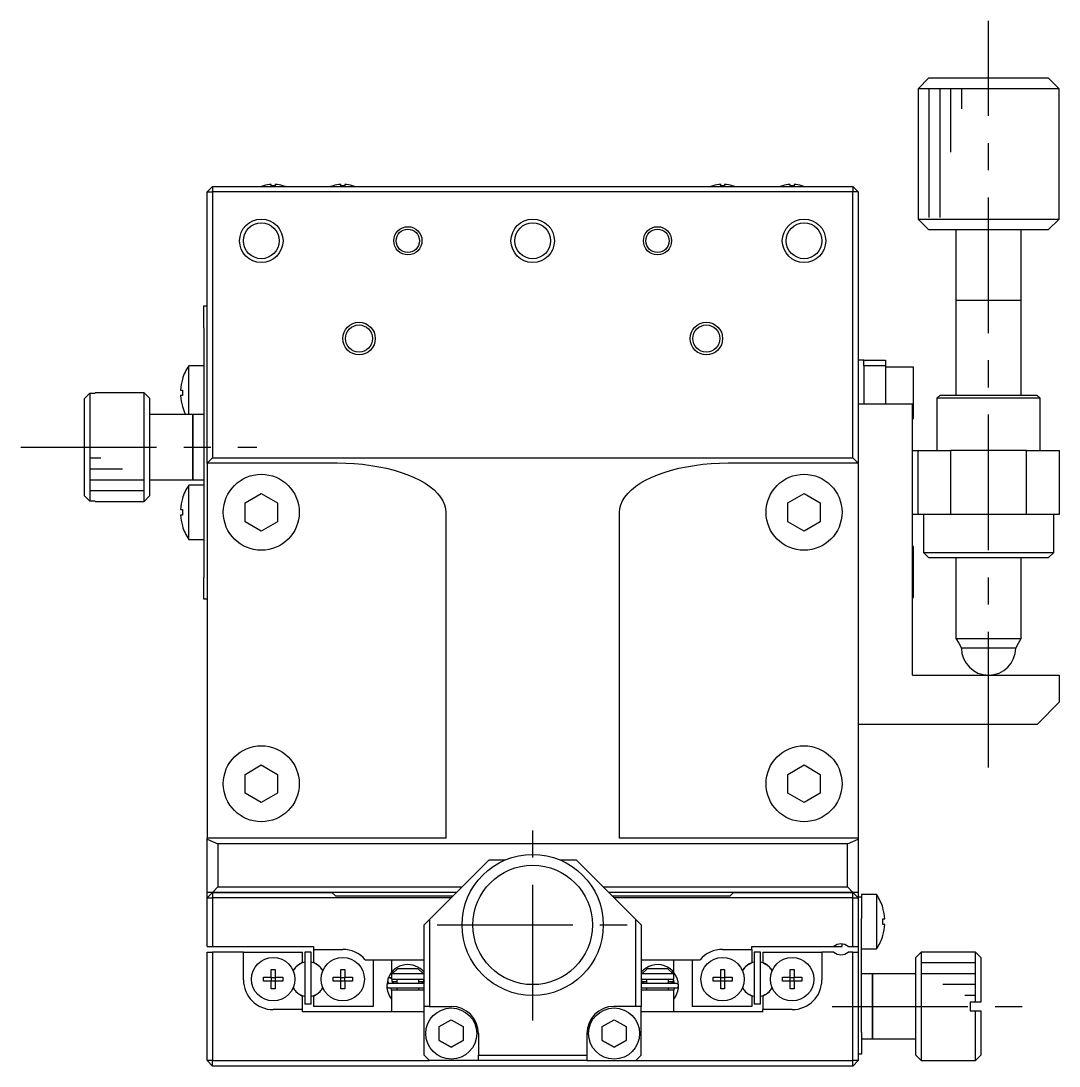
# Model space of a CAD drawing. Extents: x -216 to 381, y 30 to 513.
# Drawn here: x -36.6 to 59, y 233.8 to 330 of the extents above; entities that cross this region are included whole.
import ezdxf

# ---------------------------------------------------------------- set-up
doc = ezdxf.new("R2010")
doc.units = 0
doc.header["$LTSCALE"] = 10
doc.linetypes.add('CENTER', pattern=[2, 1.25, -0.25, 0.25, -0.25])
doc.layers.get('0').update_dxf_attribs({"linetype": 'CONTINUOUS'})
doc.layers.add('CENTER', color=1, linetype='CENTER')

msp = doc.modelspace()

# ---------------------------------------------------------------- linework, layer by layer
at = {"color": 7, "linetype": 'CONTINUOUS'}
for p, q in [((47.02723, 324.799082), (46.02723, 323.799082)), ((47.027456, 324.799082), (58.02723, 324.799082)), ((59.02723, 323.799082), (58.02723, 324.799082)), ((46.027497, 323.799082), (46.02723, 323.799082)), ((46.02723, 323.799082), (46.02723, 311.799082)), ((59.02723, 323.799082), (46.027497, 323.799082)), ((59.02723, 311.799082), (59.02723, 323.799082)), ((-18.97277, 314.799083), (-19.47277, 314.299083)), ((-18.97277, 314.799083), (40.02723, 314.799082)), ((-18.97277, 314.799083), (-18.97277, 314.299083)), ((-14.259131, 314.868604), (-14.261386, 314.873227)), ((-13.55277, 314.868604), (-13.55277, 314.988941)), ((-13.19277, 314.868604), (-13.55277, 314.868604)), ((-13.19277, 314.988941), (-13.19277, 314.868604)), ((-12.484154, 314.873227), (-12.486408, 314.868604)), ((-7.859131, 314.868604), (-7.861386, 314.873227)), ((-7.15277, 314.868604), (-7.15277, 314.988941)), ((-6.79277, 314.868604), (-7.15277, 314.868604)), ((-6.79277, 314.988941), (-6.79277, 314.868604)), ((-6.084154, 314.873227), (-6.086408, 314.868604)), ((27.140869, 314.868604), (27.138614, 314.873227)), ((27.84723, 314.868604), (27.84723, 314.988941)), ((28.20723, 314.868604), (27.84723, 314.868604)), ((28.20723, 314.988941), (28.20723, 314.868604)), ((28.915846, 314.873227), (28.913592, 314.868604)), ((33.540869, 314.868604), (33.538614, 314.873227)), ((34.24723, 314.868604), (34.24723, 314.988941)), ((34.60723, 314.868604), (34.24723, 314.868604)), ((34.60723, 314.988941), (34.60723, 314.868604)), ((35.315846, 314.873227), (35.313592, 314.868604)), ((40.02723, 314.799082), (40.02723, 314.299082)), ((40.52723, 314.299082), (40.02723, 314.799082)), ((-19.47277, 289.299083), (-19.47277, 314.299083)), ((-19.47277, 314.299083), (-18.97277, 314.299083)), ((-18.97277, 314.299083), (-18.97277, 289.799083)), ((40.02723, 314.299082), (-18.97277, 314.299083)), ((40.02723, 289.799082), (40.02723, 314.299082)), ((40.52723, 314.299082), (40.02723, 314.299082)), ((40.52723, 314.299082), (40.52723, 289.299082)), ((46.02723, 311.799082), (59.02723, 311.799082)), ((46.02723, 311.799082), (47.02723, 310.799082)), ((58.02723, 310.799082), (59.02723, 311.799082)), ((58.02723, 310.799082), (47.02723, 310.799082)), ((49.52723, 310.799082), (49.52723, 304.299082)), ((55.52723, 304.299082), (55.52723, 310.799082)), ((55.527235, 304.299082), (49.527225, 304.299082)), ((49.52723, 304.304082), (49.52723, 304.299082)), ((49.52723, 304.299082), (49.52723, 295.599102)), ((49.52723, 304.299082), (49.52723, 304.294082)), ((55.52723, 304.299082), (55.52723, 304.304082)), ((55.52723, 295.599102), (55.52723, 304.299082)), ((55.52723, 304.294082), (55.52723, 304.299082)), ((-19.77277, 303.799083), (-19.47277, 303.799083)), ((-19.77277, 301.799083), (-19.77277, 303.799083)), ((-19.77277, 301.799083), (-19.77277, 278.799083)), ((41.02723, 298.799084), (40.52723, 298.799084)), ((41.02723, 298.799084), (43.02723, 298.799082)), ((41.02723, 298.299082), (41.02723, 298.799084)), ((43.02723, 298.799082), (43.02723, 298.299082)), ((-21.164427, 293.799083), (-21.164427, 298.299083)), ((-19.77277, 298.299083), (-21.164427, 298.299083)), ((43.02723, 298.299082), (41.02723, 298.299082)), ((41.02723, 298.299082), (41.02723, 294.799082)), ((43.02723, 298.299082), (43.02723, 294.799082)), ((45.62723, 298.149082), (43.02723, 298.149082)), ((45.62723, 293.449082), (45.62723, 298.149082)), ((-21.742205, 297.061015), (-21.73535, 297.057672)), ((-21.742205, 297.061015), (-21.73535, 297.057672)), ((-30.77277, 295.281269), (-30.27277, 295.783057)), ((-30.27277, 295.783057), (-30.27277, 285.815108)), ((-30.27277, 295.783057), (-29.77277, 295.783057)), ((-29.77277, 295.783057), (-29.77277, 295.799083)), ((-25.27277, 295.799083), (-29.77277, 295.799083)), ((-25.27277, 285.799083), (-25.27277, 295.799083)), ((-24.77277, 295.299083), (-25.27277, 295.799083)), ((-21.907722, 296.059083), (-21.73535, 296.059083)), ((-21.73535, 295.539083), (-21.907722, 295.539083)), ((-21.73535, 296.059083), (-21.73535, 295.539083)), ((48.07723, 295.599082), (47.77723, 295.299082)), ((48.07723, 295.599082), (56.97723, 295.599082)), ((57.27723, 295.299082), (56.97723, 295.599082)), ((-30.77277, 286.316896), (-30.77277, 295.281269)), ((-24.77277, 295.299083), (-24.77277, 286.299083)), ((-21.73535, 294.540493), (-21.742205, 294.53715)), ((-21.73535, 294.540493), (-21.742205, 294.53715)), ((40.52723, 294.799082), (45.52723, 294.799082)), ((45.52723, 269.799082), (45.52723, 294.799082)), ((57.27723, 295.299082), (47.77723, 295.299082)), ((47.77723, 295.299082), (47.77723, 290.499082)), ((57.27723, 290.499082), (57.27723, 295.299082)), ((-20.77277, 293.799083), (-24.77277, 293.799083)), ((-20.77277, 287.799083), (-20.77277, 293.799083)), ((-20.77277, 293.799083), (-20.77277, 290.799083)), ((-19.77277, 293.799083), (-20.77277, 293.799083)), ((45.52723, 293.449082), (45.62723, 293.449082)), ((-20.77277, 290.799083), (-20.77277, 287.799083)), ((-18.97277, 289.799083), (-19.428496, 289.343356)), ((-18.97277, 289.799083), (40.02723, 289.799082)), ((40.482957, 289.343356), (40.02723, 289.799082)), ((45.52723, 290.499082), (46.02723, 290.499082)), ((46.02723, 284.599082), (46.02723, 290.499082)), ((46.02723, 290.499082), (49.02723, 290.499082)), ((49.02723, 290.499082), (49.02723, 284.599082)), ((56.02723, 290.499082), (49.02723, 290.499082)), ((56.02723, 284.599082), (56.02723, 290.499082)), ((56.02723, 290.499082), (59.02723, 290.499082)), ((59.02723, 290.499082), (59.02723, 284.599082)), ((-19.428496, 289.343356), (-19.47277, 289.299083)), ((-19.47277, 289.299083), (-19.47277, 254.799083)), ((-19.428496, 289.343356), (-7.47277, 289.343356)), ((-7.47277, 289.343356), (-6.688179, 289.329308)), ((-6.688179, 289.329308), (-5.908425, 289.287249)), ((-5.908425, 289.287249), (-5.138316, 289.217439)), ((-5.138316, 289.217439), (-4.3826, 289.120308)), ((-4.3826, 289.120308), (-3.645935, 288.996455)), ((-3.645935, 288.996455), (-2.932865, 288.846644)), ((-2.932865, 288.846644), (-2.247784, 288.671799)), ((23.302245, 288.671799), (23.987325, 288.846644)), ((23.987325, 288.846644), (24.700396, 288.996455)), ((24.700396, 288.996455), (25.43706, 289.120308)), ((25.43706, 289.120308), (26.192777, 289.217439)), ((26.192777, 289.217439), (26.962886, 289.287249)), ((26.962886, 289.287249), (27.742639, 289.329308)), ((27.742639, 289.329308), (28.52723, 289.343356)), ((28.52723, 289.343356), (40.482957, 289.343356)), ((40.52723, 289.299082), (40.482957, 289.343356)), ((40.52723, 289.299082), (40.52723, 254.799082)), ((-24.77277, 287.799083), (-20.77277, 287.799083)), ((-20.77277, 287.799083), (-19.77277, 287.799083)), ((-2.247784, 288.671799), (-1.594917, 288.472997)), ((-1.594917, 288.472997), (-0.978289, 288.251463)), ((-0.978289, 288.251463), (-0.401702, 288.008565)), ((-0.401702, 288.008565), (0.13129, 287.745799)), ((20.923171, 287.745799), (21.456162, 288.008565)), ((21.456162, 288.008565), (22.03275, 288.251463)), ((22.03275, 288.251463), (22.649378, 288.472997)), ((22.649378, 288.472997), (23.302245, 288.671799)), ((-21.164427, 282.299083), (-21.164427, 287.299083)), ((-19.77277, 287.299083), (-21.164427, 287.299083)), ((0.13129, 287.745799), (0.6174, 287.464785)), ((0.6174, 287.464785), (1.053632, 287.167257)), ((1.053632, 287.167257), (1.437296, 286.855048)), ((1.437296, 286.855048), (1.766026, 286.530083)), ((19.288435, 286.530083), (19.617165, 286.855048)), ((19.617165, 286.855048), (20.000829, 287.167257)), ((20.000829, 287.167257), (20.43706, 287.464785)), ((20.43706, 287.464785), (20.923171, 287.745799)), ((-30.27277, 285.815108), (-30.77277, 286.316896)), ((-25.27277, 285.799083), (-24.77277, 286.299083)), ((-21.742205, 286.061015), (-21.73535, 286.057672)), ((-21.742205, 286.061015), (-21.73535, 286.057672)), ((-15.972767, 285.665109), (-14.472767, 286.531134)), ((-14.472767, 286.531134), (-12.972767, 285.665109)), ((1.766026, 286.530083), (2.037795, 286.194365)), ((2.037795, 286.194365), (2.250929, 285.849966)), ((18.803531, 285.849965), (19.016665, 286.194365)), ((19.016665, 286.194365), (19.288435, 286.530083)), ((34.027233, 285.665109), (35.527233, 286.531134)), ((35.527233, 286.531134), (37.027233, 285.665109)), ((-29.77277, 285.815108), (-30.27277, 285.815108)), ((-29.77277, 285.799083), (-29.77277, 285.815108)), ((-29.77277, 285.799083), (-25.27277, 285.799083)), ((-21.907722, 285.059083), (-21.73535, 285.059083)), ((-21.73535, 285.059083), (-21.73535, 284.539083)), ((-15.972767, 283.933058), (-15.972767, 285.665109)), ((-12.972767, 285.665109), (-12.972767, 283.933058)), ((2.250929, 285.849966), (2.404114, 285.499007)), ((2.404114, 285.499007), (2.496404, 285.143652)), ((2.496404, 285.143652), (2.52723, 284.786094)), ((18.52723, 284.786094), (18.558057, 285.143652)), ((18.558057, 285.143652), (18.650347, 285.499007)), ((18.650347, 285.499007), (18.803531, 285.849965)), ((34.027233, 283.933058), (34.027233, 285.665109)), ((37.027233, 285.665109), (37.027233, 283.933058)), ((-21.73535, 284.539083), (-21.907722, 284.539083)), ((2.52723, 284.786094), (2.52723, 254.799083)), ((18.52723, 254.799082), (18.52723, 284.786094)), ((46.02723, 284.599082), (45.52723, 284.599082)), ((49.02723, 284.599082), (46.02723, 284.599082)), ((46.52723, 284.599082), (46.52723, 281.099082)), ((56.02723, 284.599082), (49.02723, 284.599082)), ((59.02723, 284.599082), (56.02723, 284.599082)), ((58.52723, 281.099082), (58.52723, 284.599082)), ((-21.73535, 283.540493), (-21.742205, 283.53715)), ((-21.73535, 283.540493), (-21.742205, 283.53715)), ((-14.472767, 283.067033), (-15.972767, 283.933058)), ((-12.972767, 283.933058), (-14.472767, 283.067033)), ((35.527233, 283.067033), (34.027233, 283.933058)), ((37.027233, 283.933058), (35.527233, 283.067033)), ((-21.164427, 282.299083), (-19.77277, 282.299083)), ((45.62723, 281.649082), (45.52723, 281.649082)), ((45.62723, 276.949082), (45.62723, 281.649082)), ((46.52723, 281.099082), (58.52723, 281.099082)), ((46.52723, 281.099082), (47.02723, 280.599082)), ((58.02723, 280.599082), (58.52723, 281.099082)), ((58.02723, 280.599082), (47.02723, 280.599082)), ((49.52723, 280.599082), (47.02723, 280.599082)), ((49.52723, 280.599063), (49.52723, 273.165108)), ((58.02723, 280.599082), (55.52723, 280.599082)), ((55.52723, 273.165108), (55.52723, 280.599063)), ((-19.77277, 276.799083), (-19.77277, 278.799083)), ((-19.47277, 276.799083), (-19.77277, 276.799083)), ((45.52723, 276.949082), (45.62723, 276.949082)), ((49.52723, 273.165108), (55.52723, 273.165108)), ((49.52723, 273.165108), (49.77723, 272.732095)), ((49.77723, 272.732095), (50.02723, 272.299082)), ((55.02723, 272.299082), (55.27723, 272.732095)), ((55.27723, 272.732095), (55.52723, 273.165108)), ((55.02723, 272.299082), (50.02723, 272.299082)), ((45.52723, 269.799082), (59.02723, 269.799082)), ((59.02723, 269.799082), (59.02723, 267.299082)), ((57.02723, 265.299082), (59.02723, 267.299082)), ((40.52723, 265.299082), (57.02723, 265.299082)), ((-15.972767, 260.665109), (-14.472767, 261.531134)), ((-14.472767, 261.531134), (-12.972767, 260.665109)), ((34.027233, 260.665109), (35.527233, 261.531134)), ((35.527233, 261.531134), (37.027233, 260.665109)), ((-15.972767, 258.933058), (-15.972767, 260.665109)), ((-12.972767, 260.665109), (-12.972767, 258.933058)), ((34.027233, 258.933058), (34.027233, 260.665109)), ((37.027233, 260.665109), (37.027233, 258.933058)), ((-14.472767, 258.067033), (-15.972767, 258.933058)), ((-12.972767, 258.933058), (-14.472767, 258.067033)), ((35.527233, 258.067033), (34.027233, 258.933058)), ((37.027233, 258.933058), (35.527233, 258.067033)), ((-19.47277, 254.708161), (-19.47277, 254.799083)), ((-16.472765, 254.799083), (-19.47277, 254.799083)), ((-19.47277, 254.708161), (-18.47277, 254.252435)), ((-19.47277, 249.799083), (-19.47277, 254.708161)), ((39.52723, 254.252435), (-18.47277, 254.252435)), ((-18.47277, 254.252435), (-18.47277, 250.299083)), ((-16.12277, 254.799083), (-16.472765, 254.799083)), ((2.52723, 254.799083), (-16.12277, 254.799083)), ((33.527235, 254.799082), (18.52723, 254.799082)), ((40.52723, 254.799082), (33.527235, 254.799082)), ((39.52723, 254.252435), (40.52723, 254.708161)), ((39.52723, 250.299082), (39.52723, 254.252435)), ((40.52723, 254.799082), (40.52723, 254.708161)), ((40.52723, 254.708161), (40.52723, 249.799082)), ((6.52723, 252.799082), (1.02723, 247.299083)), ((6.52723, 252.799082), (8.02723, 252.799082)), ((13.02723, 252.799082), (14.52723, 252.799082)), ((20.02723, 247.299082), (14.52723, 252.799082)), ((-18.97277, 249.799083), (-18.47277, 250.299083)), ((-18.47277, 250.299083), (4.02723, 250.299082)), ((17.02723, 250.299082), (39.52723, 250.299082)), ((39.52723, 250.299082), (40.02723, 249.799082)), ((-18.97277, 249.799083), (-19.47277, 249.299083)), ((-18.97277, 249.799083), (-19.47277, 249.799083)), ((-19.47277, 249.299083), (-19.47277, 249.799083)), ((-19.47277, 249.299083), (-18.97277, 249.299083)), ((-19.47277, 244.799083), (-19.47277, 249.299083)), ((-18.97277, 249.799083), (-18.97277, 249.299083)), ((-18.97277, 249.799083), (-7.97277, 249.799083)), ((-7.97277, 249.799083), (-18.97277, 249.799083)), ((-18.97277, 249.299083), (-18.97277, 244.799083)), ((3.02723, 249.299083), (-18.97277, 249.299083)), ((-7.62277, 249.449083), (-7.97277, 249.799083)), ((3.52723, 249.799083), (-7.97277, 249.799083)), ((3.17723, 249.449083), (-7.62277, 249.449083)), ((29.02723, 249.799082), (17.52723, 249.799082)), ((28.67723, 249.449082), (17.87723, 249.449082)), ((40.02723, 249.299082), (18.02723, 249.299082)), ((29.02723, 249.799082), (28.67723, 249.449082)), ((29.02723, 249.799082), (40.02723, 249.799082)), ((40.02723, 249.799082), (29.02723, 249.799082)), ((40.02723, 249.299082), (40.02723, 249.799082)), ((40.52723, 249.299082), (40.02723, 249.799082)), ((40.52723, 249.799082), (40.02723, 249.799082)), ((40.02723, 244.799082), (40.02723, 249.299082)), ((40.02723, 249.299082), (40.52723, 249.299082)), ((40.52723, 249.799082), (40.52723, 249.399082)), ((40.52723, 249.399082), (40.82723, 249.399082)), ((40.52723, 249.299082), (40.52723, 249.399082)), ((40.52723, 249.299082), (40.52723, 244.799082)), ((40.82723, 249.599082), (40.82723, 249.399082)), ((42.218888, 249.599082), (40.82723, 249.599082)), ((40.82723, 249.399082), (40.82723, 247.399082)), ((42.218888, 249.599082), (42.218888, 244.599082)), ((42.789811, 248.357672), (42.796666, 248.361015)), ((40.82723, 236.899082), (40.82723, 247.399082)), ((0.52723, 246.799083), (1.02723, 247.299083)), ((0.52723, 239.299083), (0.52723, 246.799083)), ((1.02723, 247.299083), (1.02723, 239.299083)), ((20.02723, 239.299082), (20.02723, 247.299082)), ((20.02723, 247.299082), (20.52723, 246.799082)), ((20.52723, 246.799082), (20.52723, 239.299082)), ((42.789811, 246.839082), (42.789811, 247.359082)), ((42.789811, 247.359082), (42.962183, 247.359082)), ((42.962183, 246.839082), (42.789811, 246.839082)), ((42.796666, 245.83715), (42.789811, 245.840493)), ((-19.47277, 244.799083), (-18.97277, 244.799083)), ((-18.97277, 244.799083), (-9.67277, 244.799083)), ((-9.67277, 244.799083), (-9.67277, 244.549083)), ((-9.67277, 244.549083), (-6.97277, 244.549083)), ((-9.67277, 244.549083), (-9.67277, 243.349888)), ((28.02723, 244.549082), (30.72723, 244.549082)), ((30.72723, 244.549082), (30.72723, 244.799082)), ((30.72723, 244.799082), (38.265792, 244.799082)), ((30.72723, 244.549082), (30.72723, 243.349888)), ((38.266318, 244.799083), (39.02723, 244.799083)), ((39.02723, 244.799083), (39.02723, 245.04407)), ((39.588668, 244.799082), (40.02723, 244.799082)), ((40.02723, 244.799082), (40.52723, 244.799082)), ((40.52723, 244.799082), (40.52723, 244.299082)), ((40.82723, 244.599082), (42.218888, 244.599082)), ((-19.47277, 234.299083), (-19.47277, 244.299083)), ((-19.47277, 244.299083), (-18.97277, 244.299083)), ((-18.97277, 244.299083), (-18.97277, 234.299083)), ((-16.12277, 244.299083), (-18.97277, 244.299083)), ((-16.12277, 241.749083), (-16.12277, 244.299083)), ((-16.12277, 244.299083), (-10.67277, 244.299083)), ((-10.67277, 243.349888), (-10.67277, 244.299083)), ((-10.47277, 244.299083), (-10.47277, 239.499083)), ((-9.87277, 244.299083), (-10.47277, 244.299083)), ((-9.87277, 239.499083), (-9.87277, 244.299083)), ((-4.893707, 243.599083), (0.52723, 243.599083)), ((-4.17277, 243.599083), (-4.17277, 239.299083)), ((-2.47277, 243.599083), (-2.47277, 242.435698)), ((20.52723, 243.599082), (25.948168, 243.599082)), ((23.52723, 242.435328), (23.52723, 243.599082)), ((25.22723, 243.599082), (25.22723, 239.299082)), ((30.92723, 244.299082), (30.92723, 239.499082)), ((31.52723, 244.299082), (30.92723, 244.299082)), ((31.52723, 239.499082), (31.52723, 244.299082)), ((31.72723, 244.299082), (31.72723, 243.349888)), ((31.72723, 244.299082), (37.17723, 244.299082)), ((37.17723, 244.299082), (37.17723, 241.749082)), ((38.265792, 244.299082), (37.17723, 244.299082)), ((40.02723, 244.299082), (39.588668, 244.299082)), ((40.02723, 234.299082), (40.02723, 244.299082)), ((40.02723, 244.299082), (40.52723, 244.299082)), ((40.52723, 244.299082), (40.52723, 234.299082)), ((46.32723, 244.299082), (45.82723, 243.799082)), ((45.82723, 234.799082), (45.82723, 243.799082)), ((46.32723, 244.299082), (46.32723, 234.299082)), ((51.32723, 244.299082), (46.32723, 244.299082)), ((51.32723, 239.699082), (51.32723, 244.299082)), ((51.82723, 243.799082), (51.32723, 244.299082)), ((51.82723, 243.799082), (51.82723, 239.699082)), ((-13.55277, 242.685444), (-13.19277, 242.685444)), ((-13.55277, 241.979083), (-13.55277, 242.685444)), ((-13.19277, 242.685444), (-13.19277, 241.979083)), ((-10.67277, 243.349888), (-10.932865, 243.199722)), ((-9.412675, 243.199722), (-9.67277, 243.349888)), ((-7.15277, 242.685444), (-6.79277, 242.685444)), ((-7.15277, 241.979083), (-7.15277, 242.685444)), ((-6.79277, 242.685444), (-6.79277, 241.979083)), ((-2.418453, 242.299083), (-1.889285, 242.799083)), ((-1.889285, 242.799083), (-0.056255, 242.799083)), ((-0.056255, 242.799083), (0.472913, 242.299083)), ((20.581547, 242.299082), (21.110715, 242.799082)), ((21.110715, 242.799082), (22.943745, 242.799082)), ((22.943745, 242.799082), (23.472913, 242.299082)), ((27.84723, 242.685444), (28.20723, 242.685444)), ((27.84723, 241.979082), (27.84723, 242.685444)), ((28.20723, 242.685444), (28.20723, 241.979082)), ((30.467135, 243.199722), (30.72723, 243.349888)), ((31.72723, 243.349888), (31.987325, 243.199722)), ((34.24723, 242.685444), (34.60723, 242.685444)), ((34.24723, 241.979082), (34.24723, 242.685444)), ((34.60723, 242.685444), (34.60723, 241.979082)), ((-14.259131, 241.619083), (-14.259131, 241.979083)), ((-14.259131, 241.979083), (-13.55277, 241.979083)), ((-13.55277, 241.619083), (-14.259131, 241.619083)), ((-13.542398, 241.96871), (-13.55277, 241.979083)), ((-13.542398, 241.629455), (-13.55277, 241.619083)), ((-13.55277, 240.912721), (-13.55277, 241.619083)), ((-13.542398, 241.629455), (-13.542398, 241.96871)), ((-13.542398, 241.96871), (-13.203142, 241.96871)), ((-13.203142, 241.629455), (-13.542398, 241.629455)), ((-13.203142, 241.96871), (-13.19277, 241.979083)), ((-13.203142, 241.96871), (-13.203142, 241.629455)), ((-13.203142, 241.629455), (-13.19277, 241.619083)), ((-13.19277, 241.979083), (-12.486408, 241.979083)), ((-12.486408, 241.619083), (-13.19277, 241.619083)), ((-13.19277, 241.619083), (-13.19277, 240.912721)), ((-12.486408, 241.979083), (-12.486408, 241.619083)), ((-7.859131, 241.619083), (-7.859131, 241.979083)), ((-7.859131, 241.979083), (-7.15277, 241.979083)), ((-7.15277, 241.619083), (-7.859131, 241.619083)), ((-7.142398, 241.96871), (-7.15277, 241.979083)), ((-7.142398, 241.629455), (-7.15277, 241.619083)), ((-7.15277, 240.912721), (-7.15277, 241.619083)), ((-7.142398, 241.629455), (-7.142398, 241.96871)), ((-7.142398, 241.96871), (-6.803142, 241.96871)), ((-6.803142, 241.629455), (-7.142398, 241.629455)), ((-6.803142, 241.96871), (-6.79277, 241.979083)), ((-6.803142, 241.96871), (-6.803142, 241.629455)), ((-6.803142, 241.629455), (-6.79277, 241.619083)), ((-6.79277, 241.979083), (-6.086408, 241.979083)), ((-6.79277, 241.619083), (-6.79277, 240.912721)), ((-6.086408, 241.619083), (-6.79277, 241.619083)), ((-6.086408, 241.979083), (-6.086408, 241.619083)), ((-2.780466, 241.914129), (-2.916425, 241.226675)), ((-2.815275, 241.732967), (-2.816355, 241.698741)), ((-2.816355, 241.698741), (-2.815723, 241.664505)), ((-2.815723, 241.664505), (-2.81338, 241.630342)), ((-2.812486, 241.767099), (-2.815275, 241.732967)), ((-2.81338, 241.630342), (-2.809333, 241.596336)), ((-2.807994, 241.801054), (-2.812486, 241.767099)), ((-2.809333, 241.596336), (-2.803592, 241.56257)), ((-2.801809, 241.834749), (-2.807994, 241.801054)), ((-2.793945, 241.8681), (-2.801809, 241.834749)), ((-2.784423, 241.901027), (-2.793945, 241.8681)), ((-2.773264, 241.933447), (-2.784423, 241.901027)), ((-2.76121, 241.963614), (-2.773264, 241.933447)), ((-2.760787, 241.964343), (-2.76121, 241.963614)), ((-2.75742, 241.966382), (-2.760787, 241.964343)), ((-2.7474, 241.992774), (-2.759216, 241.96578)), ((-2.755188, 241.966874), (-2.75742, 241.966382)), ((-2.756388, 241.972479), (-2.53297, 241.904778)), ((-2.750767, 241.967203), (-2.755188, 241.966874)), ((-2.745222, 241.966999), (-2.750767, 241.967203)), ((-2.738591, 241.966262), (-2.745222, 241.966999)), ((-2.730917, 241.964999), (-2.738591, 241.966262)), ((-2.722252, 241.963216), (-2.730917, 241.964999)), ((-2.712654, 241.960926), (-2.722252, 241.963216)), ((-2.702186, 241.958145), (-2.712654, 241.960926)), ((-2.690917, 241.95489), (-2.702186, 241.958145)), ((-2.678923, 241.951184), (-2.690917, 241.95489)), ((-2.666284, 241.94705), (-2.678923, 241.951184)), ((-2.653083, 241.942518), (-2.666284, 241.94705)), ((-2.639409, 241.937615), (-2.653083, 241.942518)), ((-2.625353, 241.932376), (-2.639409, 241.937615)), ((-2.611007, 241.926836), (-2.625353, 241.932376)), ((-2.596467, 241.92103), (-2.611007, 241.926836)), ((-2.581831, 241.914998), (-2.596467, 241.92103)), ((-2.567195, 241.908779), (-2.581831, 241.914998)), ((-2.552656, 241.902416), (-2.567195, 241.908779)), ((-2.538313, 241.89595), (-2.552656, 241.902416)), ((-2.524259, 241.889424), (-2.538313, 241.89595)), ((-2.53297, 241.904778), (-2.472767, 241.874587)), ((-2.510588, 241.882883), (-2.524259, 241.889424)), ((-2.497392, 241.876369), (-2.510588, 241.882883)), ((-2.484758, 241.869925), (-2.497392, 241.876369)), ((-2.47277, 241.863595), (-2.484758, 241.869925)), ((-2.418453, 242.299083), (-2.47277, 242.299083)), ((-2.47277, 242.299083), (-2.47277, 241.799083)), ((-2.47277, 241.799083), (0.52723, 241.799083)), ((-2.426331, 241.699023), (-2.425703, 241.714088)), ((-2.426189, 241.68395), (-2.426331, 241.699023)), ((-2.425278, 241.668906), (-2.426189, 241.68395)), ((-2.425703, 241.714088), (-2.424305, 241.729103)), ((-2.423599, 241.653933), (-2.425278, 241.668906)), ((-2.424305, 241.729103), (-2.422141, 241.744028)), ((-2.42116, 241.639069), (-2.423599, 241.653933)), ((-2.422141, 241.744028), (-2.419218, 241.758825)), ((-2.417969, 241.624353), (-2.42116, 241.639069)), ((-2.419218, 241.758825), (-2.415543, 241.773455)), ((0.472913, 242.299083), (-2.418453, 242.299083)), ((-2.414033, 241.609823), (-2.417969, 241.624353)), ((-2.415543, 241.773455), (-2.411127, 241.787878)), ((-2.409367, 241.595516), (-2.414033, 241.609823)), ((-2.411127, 241.787878), (-2.405982, 241.802057)), ((-2.410964, 241.599083), (-1.97277, 241.599083)), ((-2.410964, 241.599083), (-1.97277, 241.599083)), ((-2.403984, 241.581469), (-2.409367, 241.595516)), ((-2.405982, 241.802057), (-2.402575, 241.810378)), ((-1.97277, 241.799083), (-1.97277, 241.394083)), ((0.02723, 241.394083), (0.02723, 241.799083)), ((0.02723, 241.599083), (0.465413, 241.599083)), ((0.02723, 241.599083), (0.465414, 241.599083)), ((0.461524, 241.589241), (0.45581, 241.575283)), ((0.457036, 241.810378), (0.462802, 241.795833)), ((0.466522, 241.603472), (0.461524, 241.589241)), ((0.46244, 241.79924), (0.527516, 241.610718)), ((0.462802, 241.795833), (0.467617, 241.781572)), ((0.47079, 241.61794), (0.466522, 241.603472)), ((0.467617, 241.781572), (0.471703, 241.767079)), ((0.474316, 241.632606), (0.47079, 241.61794)), ((0.471703, 241.767079), (0.475046, 241.752393)), ((0.52723, 242.299083), (0.472913, 242.299083)), ((0.477089, 241.647432), (0.474316, 241.632606)), ((0.475046, 241.752393), (0.477636, 241.737551)), ((0.479102, 241.66238), (0.477089, 241.647432)), ((0.477636, 241.737551), (0.479467, 241.722592)), ((0.480348, 241.67741), (0.479102, 241.66238)), ((0.479467, 241.722592), (0.480531, 241.707556)), ((0.480825, 241.692482), (0.480348, 241.67741)), ((0.480531, 241.707556), (0.480825, 241.692482)), ((20.581547, 242.299082), (20.52723, 242.299082)), ((20.52723, 241.799082), (23.52723, 241.799082)), ((20.573669, 241.699023), (20.574297, 241.714088)), ((20.573811, 241.68395), (20.573669, 241.699023)), ((20.574722, 241.668906), (20.573811, 241.68395)), ((20.574297, 241.714088), (20.575695, 241.729102)), ((20.576401, 241.653933), (20.574722, 241.668906)), ((20.575695, 241.729102), (20.577859, 241.744028)), ((20.57884, 241.639069), (20.576401, 241.653933)), ((20.577859, 241.744028), (20.580782, 241.758825)), ((20.582031, 241.624353), (20.57884, 241.639069)), ((20.580782, 241.758825), (20.584457, 241.773455)), ((23.472913, 242.299082), (20.581547, 242.299082)), ((20.585967, 241.609823), (20.582031, 241.624353)), ((20.584457, 241.773455), (20.588873, 241.787878)), ((20.590633, 241.595516), (20.585967, 241.609823)), ((20.588873, 241.787878), (20.594018, 241.802057)), ((20.589036, 241.599082), (21.02723, 241.599082)), ((20.589036, 241.599082), (21.02723, 241.599082)), ((20.596016, 241.581469), (20.590633, 241.595516)), ((20.594018, 241.802057), (20.597425, 241.810378)), ((21.02723, 241.799082), (21.02723, 241.394082)), ((23.02723, 241.394082), (23.02723, 241.799082)), ((23.02723, 241.599082), (23.465413, 241.599082)), ((23.02723, 241.599082), (23.465414, 241.599082)), ((23.461524, 241.589241), (23.45581, 241.575283)), ((23.457036, 241.810378), (23.462802, 241.795833)), ((23.466522, 241.603472), (23.461524, 241.589241)), ((23.46244, 241.79924), (23.570919, 241.394125)), ((23.462802, 241.795833), (23.467617, 241.781571)), ((23.47079, 241.61794), (23.466522, 241.603472)), ((23.467617, 241.781571), (23.471703, 241.767079)), ((23.474316, 241.632606), (23.47079, 241.61794)), ((23.471703, 241.767079), (23.475046, 241.752393)), ((23.52723, 242.299082), (23.472913, 242.299082)), ((23.477089, 241.647432), (23.474316, 241.632606)), ((23.475046, 241.752393), (23.477636, 241.737551)), ((23.479102, 241.66238), (23.477089, 241.647432)), ((23.477636, 241.737551), (23.479467, 241.722592)), ((23.480348, 241.67741), (23.479102, 241.66238)), ((23.479467, 241.722592), (23.480531, 241.707556)), ((23.480825, 241.692482), (23.480348, 241.67741)), ((23.480531, 241.707556), (23.480825, 241.692482)), ((23.52723, 241.799082), (23.52723, 242.299082)), ((23.837052, 241.906728), (23.81567, 241.963614)), ((27.140869, 241.619082), (27.140869, 241.979082)), ((27.140869, 241.979082), (27.84723, 241.979082)), ((27.84723, 241.619082), (27.140869, 241.619082)), ((27.857602, 241.96871), (27.84723, 241.979082)), ((27.857602, 241.629455), (27.84723, 241.619082)), ((27.84723, 240.912721), (27.84723, 241.619082)), ((27.857602, 241.629455), (27.857602, 241.96871)), ((27.857602, 241.96871), (28.196858, 241.96871)), ((28.196858, 241.629455), (27.857602, 241.629455)), ((28.196858, 241.96871), (28.20723, 241.979082)), ((28.196858, 241.96871), (28.196858, 241.629455)), ((28.196858, 241.629455), (28.20723, 241.619082)), ((28.20723, 241.979082), (28.913592, 241.979082)), ((28.20723, 241.619082), (28.20723, 240.912721)), ((28.913592, 241.619082), (28.20723, 241.619082)), ((28.913592, 241.979082), (28.913592, 241.619082)), ((33.540869, 241.619082), (33.540869, 241.979082)), ((33.540869, 241.979082), (34.24723, 241.979082)), ((34.24723, 241.619082), (33.540869, 241.619082)), ((34.257602, 241.96871), (34.24723, 241.979082)), ((34.257602, 241.629455), (34.24723, 241.619082)), ((34.24723, 240.912721), (34.24723, 241.619082)), ((34.257602, 241.96871), (34.596858, 241.96871)), ((34.257602, 241.629455), (34.257602, 241.96871)), ((34.596858, 241.629455), (34.257602, 241.629455)), ((34.596858, 241.96871), (34.60723, 241.979082)), ((34.596858, 241.96871), (34.596858, 241.629455)), ((34.596858, 241.629455), (34.60723, 241.619082)), ((34.60723, 241.979082), (35.313592, 241.979082)), ((34.60723, 241.619082), (34.60723, 240.912721)), ((35.313592, 241.619082), (34.60723, 241.619082)), ((35.313592, 241.979082), (35.313592, 241.619082)), ((41.82723, 242.299082), (40.82723, 242.299082)), ((41.82723, 242.299082), (41.82723, 236.299082)), ((41.82723, 236.299082), (41.82723, 242.299082)), ((45.82723, 242.299082), (41.82723, 242.299082)), ((-13.19277, 240.912721), (-13.55277, 240.912721)), ((-6.79277, 240.912721), (-7.15277, 240.912721)), ((-2.803592, 241.56257), (-2.796169, 241.529126)), ((-2.796169, 241.529126), (-2.787083, 241.496086)), ((-2.787083, 241.496086), (-2.776357, 241.463531)), ((-2.776357, 241.463531), (-2.764015, 241.431541)), ((-2.764015, 241.431541), (-2.750087, 241.400194)), ((-2.750087, 241.400194), (-2.746395, 241.392535)), ((0.52723, 241.394083), (-2.72277, 241.394083)), ((-2.72277, 241.004083), (0.52723, 241.004083)), ((-2.476138, 240.798879), (-2.516452, 241.004059)), ((-2.473091, 240.787651), (-2.476138, 240.798879)), ((0.52723, 240.799083), (-2.47277, 240.799083)), ((-2.47277, 240.799083), (-2.47277, 238.799083)), ((-2.397899, 241.567716), (-2.403984, 241.581469)), ((-2.391129, 241.554292), (-2.397899, 241.567716)), ((-2.383695, 241.541229), (-2.391129, 241.554292)), ((-2.375617, 241.52856), (-2.383695, 241.541229)), ((-2.366917, 241.516314), (-2.375617, 241.52856)), ((-2.357618, 241.504521), (-2.366917, 241.516314)), ((-2.347746, 241.493208), (-2.357618, 241.504521)), ((-2.337325, 241.482401), (-2.347746, 241.493208)), ((-2.326384, 241.472125), (-2.337325, 241.482401)), ((-2.314949, 241.462404), (-2.326384, 241.472125)), ((-2.30305, 241.453259), (-2.314949, 241.462404)), ((-2.290717, 241.44471), (-2.30305, 241.453259)), ((-2.277979, 241.436777), (-2.290717, 241.44471)), ((-2.264869, 241.429477), (-2.277979, 241.436777)), ((-2.251417, 241.422826), (-2.264869, 241.429477)), ((-2.237656, 241.416838), (-2.251417, 241.422826)), ((-2.22362, 241.411527), (-2.237656, 241.416838)), ((-2.20934, 241.406905), (-2.22362, 241.411527)), ((-2.194852, 241.40298), (-2.20934, 241.406905)), ((-2.180189, 241.399763), (-2.194852, 241.40298)), ((-2.165385, 241.39726), (-2.180189, 241.399763)), ((-2.150476, 241.395476), (-2.165385, 241.39726)), ((-2.135496, 241.394416), (-2.150476, 241.395476)), ((-2.121271, 241.394082), (-2.135496, 241.394416)), ((-1.97277, 241.004083), (-1.97277, 240.799083)), ((0.02723, 240.799083), (0.02723, 241.004083)), ((0.182426, 241.394158), (0.175731, 241.394082)), ((0.19743, 241.394854), (0.182426, 241.394158)), ((0.212386, 241.396276), (0.19743, 241.394854)), ((0.227257, 241.398421), (0.212386, 241.396276)), ((0.24201, 241.401285), (0.227257, 241.398421)), ((0.256608, 241.404862), (0.24201, 241.401285)), ((0.271017, 241.409145), (0.256608, 241.404862)), ((0.285204, 241.414125), (0.271017, 241.409145)), ((0.299134, 241.419792), (0.285204, 241.414125)), ((0.312772, 241.426133), (0.299134, 241.419792)), ((0.326087, 241.433135), (0.312772, 241.426133)), ((0.339045, 241.440782), (0.326087, 241.433135)), ((0.351614, 241.449059), (0.339045, 241.440782)), ((0.363762, 241.457947), (0.351614, 241.449059)), ((0.375459, 241.467426), (0.363762, 241.457947)), ((0.386674, 241.477474), (0.375459, 241.467426)), ((0.397379, 241.488069), (0.386674, 241.477474)), ((0.407546, 241.499186), (0.397379, 241.488069)), ((0.417147, 241.510798), (0.407546, 241.499186)), ((0.426156, 241.52288), (0.417147, 241.510798)), ((0.43455, 241.5354), (0.426156, 241.52288)), ((0.442304, 241.548329), (0.43455, 241.5354)), ((0.449397, 241.561634), (0.442304, 241.548329)), ((0.45581, 241.575283), (0.449397, 241.561634)), ((23.77723, 241.394082), (20.52723, 241.394082)), ((20.52723, 241.004082), (23.77723, 241.004082)), ((23.52723, 240.799082), (20.52723, 240.799082)), ((20.602101, 241.567716), (20.596016, 241.581469)), ((20.608871, 241.554292), (20.602101, 241.567716)), ((20.616305, 241.541229), (20.608871, 241.554292)), ((20.624383, 241.52856), (20.616305, 241.541229)), ((20.633083, 241.516314), (20.624383, 241.52856)), ((20.642382, 241.504521), (20.633083, 241.516314)), ((20.652254, 241.493208), (20.642382, 241.504521)), ((20.662675, 241.482401), (20.652254, 241.493208)), ((20.673616, 241.472125), (20.662675, 241.482401)), ((20.685051, 241.462404), (20.673616, 241.472125)), ((20.69695, 241.453259), (20.685051, 241.462404)), ((20.709283, 241.44471), (20.69695, 241.453259)), ((20.722021, 241.436777), (20.709283, 241.44471)), ((20.735131, 241.429477), (20.722021, 241.436777)), ((20.748583, 241.422826), (20.735131, 241.429477)), ((20.762344, 241.416838), (20.748583, 241.422826)), ((20.77638, 241.411527), (20.762344, 241.416838)), ((20.79066, 241.406905), (20.77638, 241.411527)), ((20.805148, 241.40298), (20.79066, 241.406905)), ((20.819811, 241.399763), (20.805148, 241.40298)), ((20.834615, 241.39726), (20.819811, 241.399763)), ((20.849524, 241.395476), (20.834615, 241.39726)), ((20.864504, 241.394416), (20.849524, 241.395476)), ((20.878729, 241.394082), (20.864504, 241.394416)), ((21.02723, 241.004082), (21.02723, 240.799082)), ((23.02723, 240.799082), (23.02723, 241.004082)), ((23.182426, 241.394158), (23.175731, 241.394082)), ((23.19743, 241.394854), (23.182426, 241.394158)), ((23.212386, 241.396276), (23.19743, 241.394854)), ((23.227257, 241.398421), (23.212386, 241.396276)), ((23.24201, 241.401285), (23.227257, 241.398421)), ((23.256608, 241.404862), (23.24201, 241.401285)), ((23.271017, 241.409145), (23.256608, 241.404862)), ((23.285204, 241.414125), (23.271017, 241.409145)), ((23.299134, 241.419792), (23.285204, 241.414125)), ((23.312772, 241.426133), (23.299134, 241.419792)), ((23.326087, 241.433135), (23.312772, 241.426133)), ((23.339045, 241.440782), (23.326087, 241.433135)), ((23.351614, 241.449059), (23.339045, 241.440782)), ((23.363762, 241.457947), (23.351614, 241.449059)), ((23.375459, 241.467426), (23.363762, 241.457947)), ((23.386674, 241.477474), (23.375459, 241.467426)), ((23.397379, 241.488069), (23.386674, 241.477474)), ((23.407546, 241.499186), (23.397379, 241.488069)), ((23.417147, 241.510798), (23.407546, 241.499186)), ((23.426156, 241.52288), (23.417147, 241.510798)), ((23.43455, 241.5354), (23.426156, 241.52288)), ((23.442304, 241.548329), (23.43455, 241.5354)), ((23.449397, 241.561634), (23.442304, 241.548329)), ((23.45581, 241.575283), (23.449397, 241.561634)), ((23.52723, 238.799082), (23.52723, 240.799082)), ((23.570596, 241.004027), (23.527316, 240.786649)), ((28.20723, 240.912721), (27.84723, 240.912721)), ((34.60723, 240.912721), (34.24723, 240.912721)), ((-10.932865, 240.398443), (-10.67277, 240.248277)), ((-10.67277, 238.999083), (-10.67277, 240.248277)), ((-9.67277, 240.248277), (-9.412675, 240.398443)), ((-9.67277, 240.248277), (-9.67277, 239.299083)), ((30.72723, 240.248277), (30.467135, 240.398443)), ((30.72723, 240.248277), (30.72723, 239.299082)), ((31.987325, 240.398443), (31.72723, 240.248277)), ((31.72723, 240.248277), (31.72723, 238.999082)), ((51.32723, 239.699082), (50.82723, 239.699082)), ((50.82723, 239.699082), (50.82723, 238.899082)), ((51.82723, 239.699082), (51.32723, 239.699082)), ((-10.67277, 238.999083), (-13.37277, 238.999083)), ((-10.67277, 238.799083), (-10.67277, 238.999083)), ((0.52723, 238.799083), (-10.67277, 238.799083)), ((-9.87277, 239.499083), (-10.47277, 239.499083)), ((-4.17277, 239.299083), (-9.67277, 239.299083)), ((1.02723, 239.299083), (0.52723, 239.299083)), ((0.52723, 234.799083), (0.52723, 239.299083)), ((1.02723, 239.299083), (3.02723, 239.299083)), ((20.02723, 239.299082), (18.02723, 239.299082)), ((20.52723, 239.299082), (20.02723, 239.299082)), ((20.52723, 234.799082), (20.52723, 239.299082)), ((31.72723, 238.799082), (20.52723, 238.799082)), ((30.72723, 239.299082), (25.22723, 239.299082)), ((31.52723, 239.499082), (30.92723, 239.499082)), ((34.42723, 238.999082), (31.72723, 238.999082)), ((31.72723, 238.799082), (31.72723, 238.999082)), ((50.82723, 238.899082), (51.32723, 238.899082)), ((51.32723, 234.299082), (51.32723, 238.899082)), ((51.32723, 238.899082), (51.82723, 238.899082)), ((51.82723, 238.899082), (51.82723, 234.799082)), ((1.92723, 237.434168), (3.02723, 238.069253)), ((3.02723, 238.069253), (4.12723, 237.434168)), ((16.92723, 237.434168), (18.02723, 238.069253)), ((18.02723, 238.069253), (19.12723, 237.434168)), ((1.92723, 236.163997), (1.92723, 237.434168)), ((4.12723, 237.434168), (4.12723, 236.163997)), ((5.52723, 236.799082), (5.52723, 234.799082)), ((15.52723, 236.799082), (15.52723, 234.799082)), ((16.92723, 236.163997), (16.92723, 237.434168)), ((19.12723, 237.434168), (19.12723, 236.163997)), ((40.82723, 236.899082), (40.82723, 234.899082)), ((3.02723, 235.528912), (1.92723, 236.163997)), ((1.92723, 236.163997), (3.02723, 235.528912)), ((4.12723, 236.163997), (3.02723, 235.528912)), ((3.02723, 235.528912), (4.12723, 236.163997)), ((18.02723, 235.528912), (16.92723, 236.163997)), ((16.92723, 236.163997), (18.02723, 235.528912)), ((19.12723, 236.163997), (18.02723, 235.528912)), ((18.02723, 235.528912), (19.12723, 236.163997)), ((40.82723, 236.299082), (41.82723, 236.299082)), ((41.82723, 236.299082), (45.82723, 236.299082)), ((40.82723, 234.899082), (40.52723, 234.899082)), ((-18.97277, 234.299083), (-19.47277, 234.299083)), ((-18.97277, 233.799083), (-19.47277, 234.299083)), ((-18.97277, 234.299083), (1.02723, 234.299083)), ((-18.97277, 233.799083), (-18.97277, 234.299083)), ((0.52723, 234.799083), (1.02723, 234.299083)), ((5.52723, 234.299082), (1.02723, 234.299083)), ((5.52723, 234.799082), (15.52723, 234.799082)), ((5.52723, 234.299082), (5.52723, 234.799082)), ((15.52723, 234.299082), (5.52723, 234.299082)), ((15.52723, 234.799082), (15.52723, 234.299082)), ((15.52723, 234.299082), (20.02723, 234.299082)), ((20.02723, 234.299082), (20.52723, 234.799082)), ((20.02723, 234.299082), (40.02723, 234.299082)), ((40.02723, 233.799082), (40.02723, 234.299082)), ((40.52723, 234.299082), (40.02723, 234.299082)), ((40.02723, 233.799082), (40.52723, 234.299082)), ((45.82723, 234.799082), (46.32723, 234.299082)), ((46.32723, 234.299082), (51.32723, 234.299082)), ((51.32723, 234.299082), (51.82723, 234.799082)), ((40.02723, 233.799082), (-18.97277, 233.799083))]:
    msp.add_line(p, q, dxfattribs=at)
at = {"color": 3, "linetype": 'CONTINUOUS'}
for p, q in [((47.02723, 323.799082), (47.02723, 311.949082)), ((48.02723, 323.799082), (48.02723, 311.949082)), ((49.02723, 323.799082), (49.02723, 317.949082)), ((50.02723, 323.799082), (50.02723, 321.949082)), ((-30.27277, 289.799083), (-29.27277, 289.799083)), ((-30.27277, 288.799083), (-27.27277, 288.799083)), ((-30.27277, 287.799083), (-25.27277, 287.799083)), ((-30.27277, 286.799083), (-25.27277, 286.799083)), ((51.32723, 243.299082), (46.32723, 243.299082)), ((51.32723, 242.299082), (46.32723, 242.299082)), ((51.32723, 241.299082), (48.32723, 241.299082)), ((51.32723, 240.299082), (50.32723, 240.299082))]:
    msp.add_line(p, q, dxfattribs=at)
for centre, radius in [((-14.47277, 309.799083), 2), ((-0.97277, 309.799083), 1.3), ((10.52723, 309.799082), 2), ((22.02723, 309.799082), 1.3), ((35.52723, 309.799082), 2), ((-5.47277, 300.799083), 1.5), ((26.52723, 300.799082), 1.5)]:
    msp.add_circle(centre, radius, dxfattribs=at)
at = {"color": 7, "linetype": 'CONTINUOUS'}
for centre, radius in [((-14.47277, 309.799083), 1.65), ((10.52723, 309.799082), 1.65), ((35.52723, 309.799082), 1.65), ((-0.97277, 309.799083), 1.075), ((22.02723, 309.799082), 1.075), ((-5.47277, 300.799083), 1.25), ((26.52723, 300.799082), 1.25), ((-14.472767, 284.799084), 3.5), ((35.527233, 284.799084), 3.5), ((-14.472767, 259.799084), 3.5), ((35.527233, 259.799084), 3.5), ((10.52723, 246.799082), 6.5), ((10.52723, 246.799082), 5.5), ((-13.37277, 241.799083), 2), ((-6.97277, 241.799083), 2), ((28.02723, 241.799082), 2), ((34.42723, 241.799082), 2), ((3.02723, 236.799082), 2.35), ((18.02723, 236.799082), 2.35)]:
    msp.add_circle(centre, radius, dxfattribs=at)
for centre, radius, start, end in [((-13.37277, 311.799083), 3.2, 106.122533, 110.364135), ((-13.37277, 311.799083), 3.194933, 93.229709, 106.106712), ((-13.37277, 311.799083), 3.194933, 73.893288, 86.770291), ((-13.37277, 311.799083), 3.2, 69.635865, 73.877467), ((-6.97277, 311.799083), 3.2, 106.122533, 110.364135), ((-6.97277, 311.799083), 3.194933, 93.229709, 106.106712), ((-6.97277, 311.799083), 3.194933, 73.893288, 86.770291), ((-6.97277, 311.799083), 3.2, 69.635865, 73.877467), ((28.02723, 311.799082), 3.2, 106.122533, 110.364135), ((28.02723, 311.799082), 3.194933, 93.229709, 106.106712), ((28.02723, 311.799082), 3.194933, 73.893288, 86.770291), ((28.02723, 311.799082), 3.2, 69.635865, 73.877467), ((34.42723, 311.799082), 3.2, 106.122533, 110.364135), ((34.42723, 311.799082), 3.194933, 93.229709, 106.106712), ((34.42723, 311.799082), 3.194933, 73.893288, 86.770291), ((34.42723, 311.799082), 3.2, 69.635865, 73.877467), ((-17.42277, 295.799083), 4.5, 146.251011, 163.714157), ((-17.42277, 295.799083), 4.492483, 163.73057, 176.682184), ((-17.42277, 295.799083), 4.492483, 183.317816, 196.26943), ((-17.42277, 295.799083), 4.5, 196.285843, 206.3878), ((-17.42277, 284.799083), 4.5, 146.251011, 163.714157), ((-17.42277, 284.799083), 4.492483, 163.73057, 176.682184), ((-17.42277, 284.799083), 4.492483, 183.317816, 196.26943), ((-17.42277, 284.799083), 4.5, 196.285843, 213.748989), ((52.52723, 272.299082), 2.5, 180, 270), ((52.52723, 272.299082), 2.5, 270, 0), ((38.47723, 247.099082), 4.5, 16.285843, 33.748989), ((38.47723, 247.099082), 4.492483, 3.317816, 16.26943), ((38.47723, 247.099082), 4.492483, 343.73057, 356.682184), ((38.47723, 247.099082), 4.5, 326.251011, 343.714157), ((-6.97277, 241.799083), 2.75, 40.885193, 90), ((28.02723, 241.799082), 2.75, 90, 139.114807), ((38.92723, 244.049082), 1, 48.590378, 131.409622), ((38.92723, 245.049082), 1, 228.590378, 311.409622), ((-10.057865, 241.684178), 1.75, 135, 148.118467), ((-10.172771, 241.799083), 1.5875, 135.000249, 149.566737), ((-10.172771, 241.799083), 1.5875, 100.893016, 135.000249), ((-10.057865, 241.684178), 1.75, 120, 135), ((-10.172771, 241.799083), 1.5875, 45.000249, 79.10691), ((-10.287675, 241.684178), 1.75, 45, 60), ((-10.172771, 241.799083), 1.5875, 30.433182, 45.000249), ((-10.287675, 241.684178), 1.75, 31.881533, 45), ((-0.972807, 241.199096), 1.943996, 39.484051, 156.849596), ((22.027394, 241.199321), 1.943719, 0.718569, 140.521477), ((31.342135, 241.684178), 1.75, 135, 148.118467), ((31.227229, 241.799082), 1.5875, 135.000249, 149.566737), ((31.227229, 241.799082), 1.5875, 100.893016, 135.000249), ((31.342135, 241.684178), 1.75, 120, 135), ((31.227229, 241.799082), 1.5875, 45.000249, 79.10691), ((31.112325, 241.684178), 1.75, 45, 60), ((31.227229, 241.799082), 1.5875, 30.433182, 45.000249), ((31.112325, 241.684178), 1.75, 31.881533, 45), ((-13.37277, 241.749083), 2.75, 180, 270), ((34.42723, 241.749082), 2.75, 270, 0), ((-10.057865, 241.913987), 1.75, 211.881533, 225), ((-10.172771, 241.799083), 1.5875, 210.433263, 224.999751), ((-10.172771, 241.799083), 1.5875, 224.999751, 259.106984), ((-10.057865, 241.913987), 1.75, 225, 240), ((-10.172771, 241.799083), 1.5875, 280.89309, 314.999751), ((-10.287675, 241.913987), 1.75, 300, 315), ((-10.172771, 241.799083), 1.5875, 314.999751, 329.566818), ((-10.287675, 241.913987), 1.75, 315, 328.118467), ((-2.72277, 241.199083), 0.195, 90, 270), ((-0.967598, 241.20091), 1.949107, 180.724667, 219.426223), ((22.031065, 241.198003), 1.939975, 320.469098, 359.286231), ((23.77723, 241.199082), 0.195, 270, 90), ((31.342135, 241.913987), 1.75, 211.881533, 225), ((31.227229, 241.799082), 1.5875, 210.433263, 224.999751), ((31.227229, 241.799082), 1.5875, 224.999751, 259.106984), ((31.342135, 241.913987), 1.75, 225, 240), ((31.227229, 241.799082), 1.5875, 280.89309, 314.99975), ((31.112325, 241.913987), 1.75, 300, 315), ((31.227229, 241.799082), 1.5875, 314.99975, 329.566818), ((31.112325, 241.913987), 1.75, 315, 328.118467), ((3.02723, 236.799083), 2.5, 0, 90), ((18.02723, 236.799082), 2.5, 90, 180)]:
    msp.add_arc(centre, radius, start, end, dxfattribs=at)
at = {"layer": 'CENTER', "color": 1, "linetype": 'CENTER'}
for p, q in [((52.52723, 261.299082), (52.52723, 330.049082)), ((-36.62277, 290.799083), (-14.87277, 290.799083)), ((10.52723, 237.999082), (10.52723, 255.599082)), ((1.72723, 246.799082), (19.32723, 246.799082)), ((38.12723, 239.299082), (57.87723, 239.299082))]:
    msp.add_line(p, q, dxfattribs=at)

doc.saveas('drawing.dxf')
